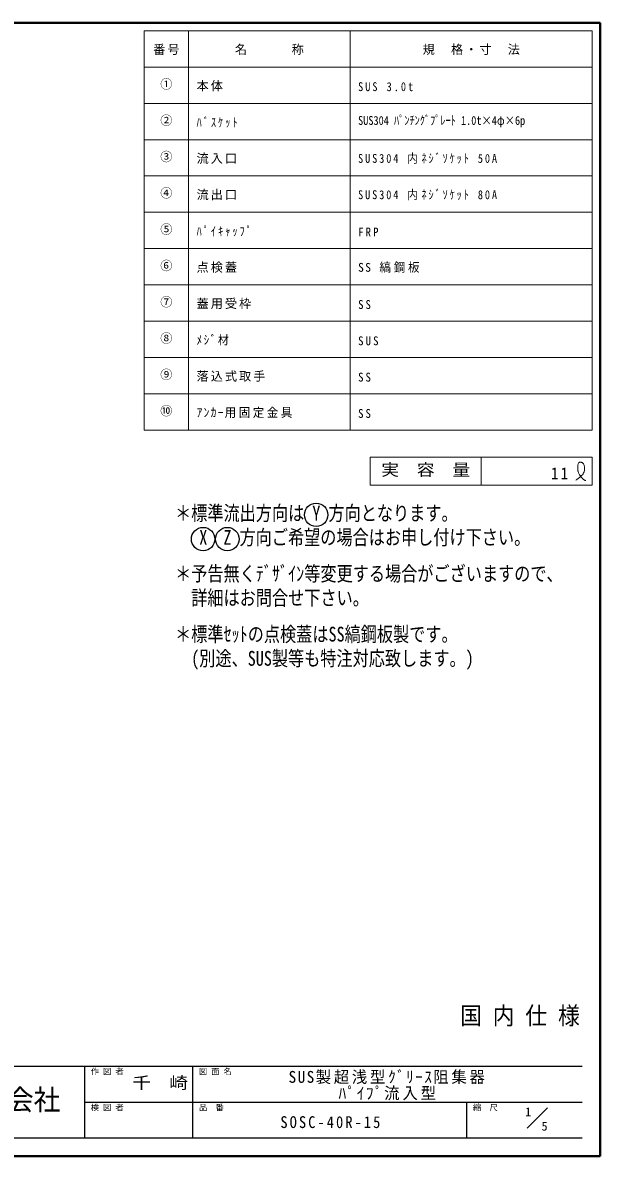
# Model space of a CAD drawing. Units: millimetres at full size, sheet at 1:5; details may follow other scales. Extents: x -1062 to 963, y -702 to 703.
# Drawn here: x 247 to 963, y -702 to 703 of the extents above; entities that cross this region are included whole.
import ezdxf
from ezdxf.enums import TextEntityAlignment as Align

# ---------------------------------------------------------------- set-up
doc = ezdxf.new("R2010")
doc.units = ezdxf.units.MM
doc.header["$LTSCALE"] = 5
doc.layers.add('0-A', color=4, linetype='Continuous', lineweight=9)
doc.styles.add('ＭＳ ゴシック', font='')
doc.styles.get('ＭＳ ゴシック').set_extended_font_data('MS Gothic')

msp = doc.modelspace()

# ---------------------------------------------------------------- linework, layer by layer
at = {"layer": '0-A', "color": 1, "lineweight": 40}
for p, q in [((962.602, 702.509), (-1062.398, 702.509)), ((962.602, -702.491), (962.602, 702.509)), ((962.602, -702.491), (-1062.398, -702.491))]:
    msp.add_line(p, q, dxfattribs=at)
at = {"layer": '0-A', "color": 3, "lineweight": 18}
for p, q in [((952.602, 692.509), (397.602, 692.509)), ((397.602, 197.509), (397.602, 692.509)), ((452.602, 197.509), (452.602, 692.509)), ((652.602, 197.509), (652.602, 692.509)), ((952.602, 197.509), (952.602, 692.509)), ((952.602, 647.509), (397.602, 647.509)), ((952.602, 602.509), (397.602, 602.509)), ((952.602, 557.509), (397.602, 557.509)), ((952.602, 512.509), (397.602, 512.509)), ((952.602, 467.509), (397.602, 467.509)), ((952.602, 422.509), (397.602, 422.509)), ((952.602, 377.509), (397.602, 377.509)), ((952.602, 332.509), (397.602, 332.509)), ((952.602, 287.509), (397.602, 287.509)), ((952.602, 242.509), (397.602, 242.509)), ((952.602, 197.509), (397.602, 197.509)), ((677.602, 164.176), (952.602, 164.176)), ((677.602, 129.176), (677.602, 164.176)), ((815.102, 129.176), (815.102, 164.176)), ((952.602, 164.176), (952.602, 129.176)), ((677.602, 129.176), (952.602, 129.176))]:
    msp.add_line(p, q, dxfattribs=at)
at = {"layer": '0-A', "color": 6, "lineweight": 25}
for p, q in [((-49.898, -590.705), (940.102, -590.705)), ((324.03, -679.991), (324.03, -590.705)), ((457.959, -679.991), (457.959, -590.705)), ((324.03, -635.348), (940.102, -635.348)), ((797.245, -679.991), (797.245, -635.348)), ((940.102, -679.991), (-49.898, -679.991))]:
    msp.add_line(p, q, dxfattribs=at)
at = {"layer": '0-A', "color": 7, "lineweight": 18}
msp.add_line((871.991, -667.745), (897.245, -642.491), dxfattribs=at)
at = {"layer": '0-A'}
for points in [[(932.419, 135.664), (932.947, 136.021), (933.856, 136.639), (934.759, 137.268), (935.655, 137.915), (936.539, 138.586), (937.408, 139.289), (937.905, 139.714), (938.495, 140.245), (939.476, 141.208), (940.389, 142.232), (941.212, 143.315), (941.918, 144.456), (942.484, 145.654), (942.738, 146.375), (942.878, 146.878), (943.056, 147.764), (943.159, 148.668), (943.193, 149.587), (943.163, 150.516), (943.075, 151.45), (942.999, 151.992), (942.918, 152.47), (942.741, 153.287), (942.507, 154.083), (942.207, 154.844), (941.827, 155.559), (941.358, 156.215), (941.04, 156.563), (940.82, 156.771), (940.409, 157.098), (939.964, 157.379), (939.489, 157.604), (938.99, 157.766), (938.473, 157.855), (938.166, 157.87), (937.902, 157.859), (937.448, 157.793), (937.004, 157.67), (936.584, 157.494)], [(936.584, 157.494), (936.197, 157.27), (935.856, 157), (935.684, 156.825), (935.449, 156.512), (935.16, 155.905), (934.991, 155.226), (934.912, 154.497), (934.891, 153.735), (934.897, 152.961), (934.901, 152.514), (934.895, 151.91), (934.866, 150.893), (934.832, 149.904), (934.816, 148.936), (934.844, 147.985), (934.937, 147.046), (935.031, 146.506), (935.143, 146.029), (935.394, 145.212), (935.711, 144.406), (936.086, 143.614), (936.509, 142.842), (936.97, 142.094), (937.252, 141.673), (937.469, 141.363), (937.853, 140.84), (938.249, 140.329), (938.654, 139.825), (939.067, 139.326), (939.487, 138.828), (939.734, 138.538), (939.997, 138.228), (940.46, 137.697), (940.937, 137.181), (941.436, 136.694), (941.963, 136.249), (942.525, 135.86), (942.868, 135.664), (943.02, 135.588)], [(943.02, 135.588), (943.287, 135.467), (943.56, 135.357), (943.838, 135.254), (944.119, 135.158), (944.402, 135.064), (944.566, 135.011)]]:
    msp.add_lwpolyline(points, dxfattribs=at)
at = {"layer": '0-A', "color": 5, "lineweight": 25}
for centre in [(610.685, 92.509), (470.685, 62.509), (500.685, 62.509)]:
    msp.add_circle(centre, 14.5, dxfattribs=at)

# ---------------------------------------------------------------- texts
at = {"layer": '0-A', "color": 7, "style": 'ＭＳ ゴシック'}
for s, height, p in [('①', 11, (417.602, 617.509)), ('②', 11, (417.602, 572.509)), ('③', 11, (417.602, 527.509)), ('④', 11, (417.602, 482.509)), ('⑤', 11, (417.602, 437.509)), ('⑥', 11, (417.602, 392.509)), ('⑦', 11, (417.602, 347.509)), ('⑧', 11, (417.602, 302.509)), ('⑨', 11, (417.602, 257.509)), ('⑩', 11, (417.602, 212.509)), ('作 図 者', 7.331, (331.53, -603.205)), ('図 面 名', 7.331, (465.459, -603.205)), ('検 図 者', 7.331, (331.53, -647.848)), ('品\u3000番', 7.331, (465.459, -647.848)), ('縮\u3000尺', 7.331, (804.745, -647.848)), ('1', 11, (869.451, -656.252)), ('5', 11, (889.811, -673.942))]:
    msp.add_text(s, height=height, dxfattribs=at).set_placement(p, align=Align.BOTTOM_LEFT)
for s, height, width, p in [('SUS304 ﾊﾟﾝﾁﾝｸﾞﾌﾟﾚｰﾄ 1.0t×4φ×6p', 11, 0.85, (662.602, 572.509)), ('実\u3000容\u3000量', 14.66, 1.1, (691.352, 136.676)), ('＊標準流出方向は Y 方向となります。', 18.33, 0.8, (435.935, 80.009)), (' X  Z 方向ご希望の場合はお申し付け下さい。', 18.33, 0.8, (455.935, 50.009)), ('＊予告無くﾃﾞｻﾞｲﾝ等変更する場合がございますので、', 18.33, 0.8, (435.935, 5.009)), ('詳細はお問合せ下さい。', 18.33, 0.8, (455.935, -24.991)), ('＊標準ｾｯﾄの点検蓋はSS縞鋼板製です。', 18.33, 0.8, (435.935, -69.991)), ('(別途、SUS製等も特注対応致します。)', 18.33, 0.8, (455.935, -99.991)), ('国 内 仕 様', 21.99, 0.9, (788.852, -545.705)), ('千\u3000崎', 14.66, 1.15, (382.959, -623.026)), ('工業株式会社', 25.66, 0.95, (94.566, -652.848))]:
    msp.add_text(s, height=height, dxfattribs=dict(at, width=width)).set_placement(p, align=Align.BOTTOM_LEFT)
at = {"layer": '0-A', "color": 7, "attachment_point": 7, "style": 'ＭＳ ゴシック'}
for s, insert, char_height in [('\\T1.17;番号', (408.852, 662.509), 11), ('\\T1.17;名\u3000\u3000\u3000称', (510.102, 662.509), 11), ('\\T1.17;規\u3000格・寸\u3000法', (742.602, 662.509), 11), ('\\T1.17;本体', (462.602, 617.509), 11), ('\\T1.39;\\W0.85;SUS\\~3.0t', (662.602, 617.509), 11), ('\\T1.39;\\W0.85;ﾊﾞｽｹｯﾄ', (462.602, 572.509), 11), ('\\T1.17;流入口', (462.602, 527.509), 11), ('\\T1.37;\\W0.85;SUS304\\~内ﾈｼﾞｿｹｯﾄ\\~50A', (662.602, 527.509), 11), ('\\T1.17;流出口', (462.602, 482.509), 11), ('\\T1.37;\\W0.85;SUS304\\~内ﾈｼﾞｿｹｯﾄ\\~80A', (662.602, 482.509), 11), ('\\T1.39;\\W0.85;ﾊﾟｲｷｬｯﾌﾟ', (462.602, 437.509), 11), ('\\T1.38;\\W0.9;FRP', (662.602, 437.509), 11), ('\\T1.17;点検蓋', (462.602, 392.509), 11), ('\\T1.24;\\W0.95;SS\\~縞鋼板', (662.602, 392.509), 11), ('\\T1.17;蓋用受枠', (462.602, 347.509), 11), ('\\T1.36;\\W0.9;SS', (662.602, 347.509), 11), ('\\T1.3;\\W0.9;ﾒｼﾞ材', (462.602, 302.509), 11), ('\\T1.38;\\W0.9;SUS', (662.602, 302.509), 11), ('\\T1.17;落込式取手', (462.602, 257.509), 11), ('\\T1.36;\\W0.9;SS', (662.602, 257.509), 11), ('\\T1.22;\\W0.95;ｱﾝｶｰ用固定金具', (462.602, 212.509), 11), ('\\T1.36;\\W0.9;SS', (662.602, 212.509), 11), ('\\T1.27;\\W0.95;11', (901.352, 136.676), 14.66), ('\\T1.18;\\W0.95;SUS製超浅型ｸﾞﾘｰｽ阻集器', (576.53, -613.026), 14.66), ('\\T1.19;\\W0.95;ﾊﾟｲﾌﾟ流入型', (638.405, -633.026), 14.66), ('\\T1.28;\\W0.9;SOSC-40R-15', (566.352, -667.669), 14.66)]:
    msp.add_mtext(s, dxfattribs=dict(at, insert=insert, char_height=char_height))

doc.saveas('drawing.dxf')
